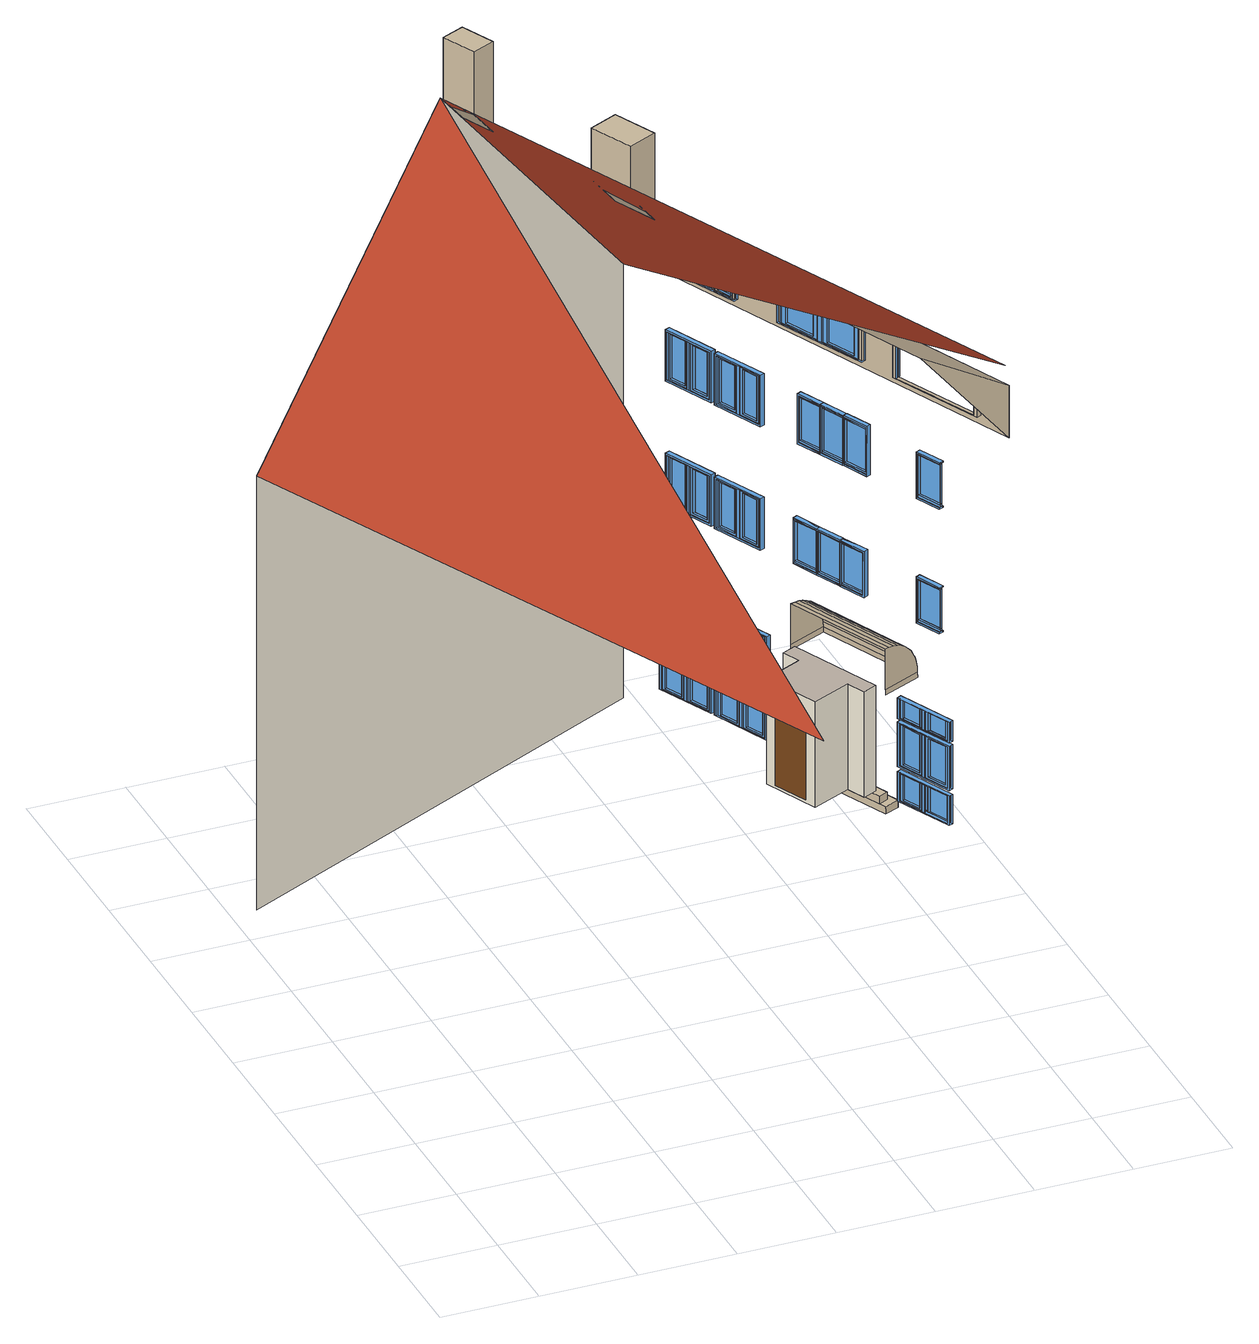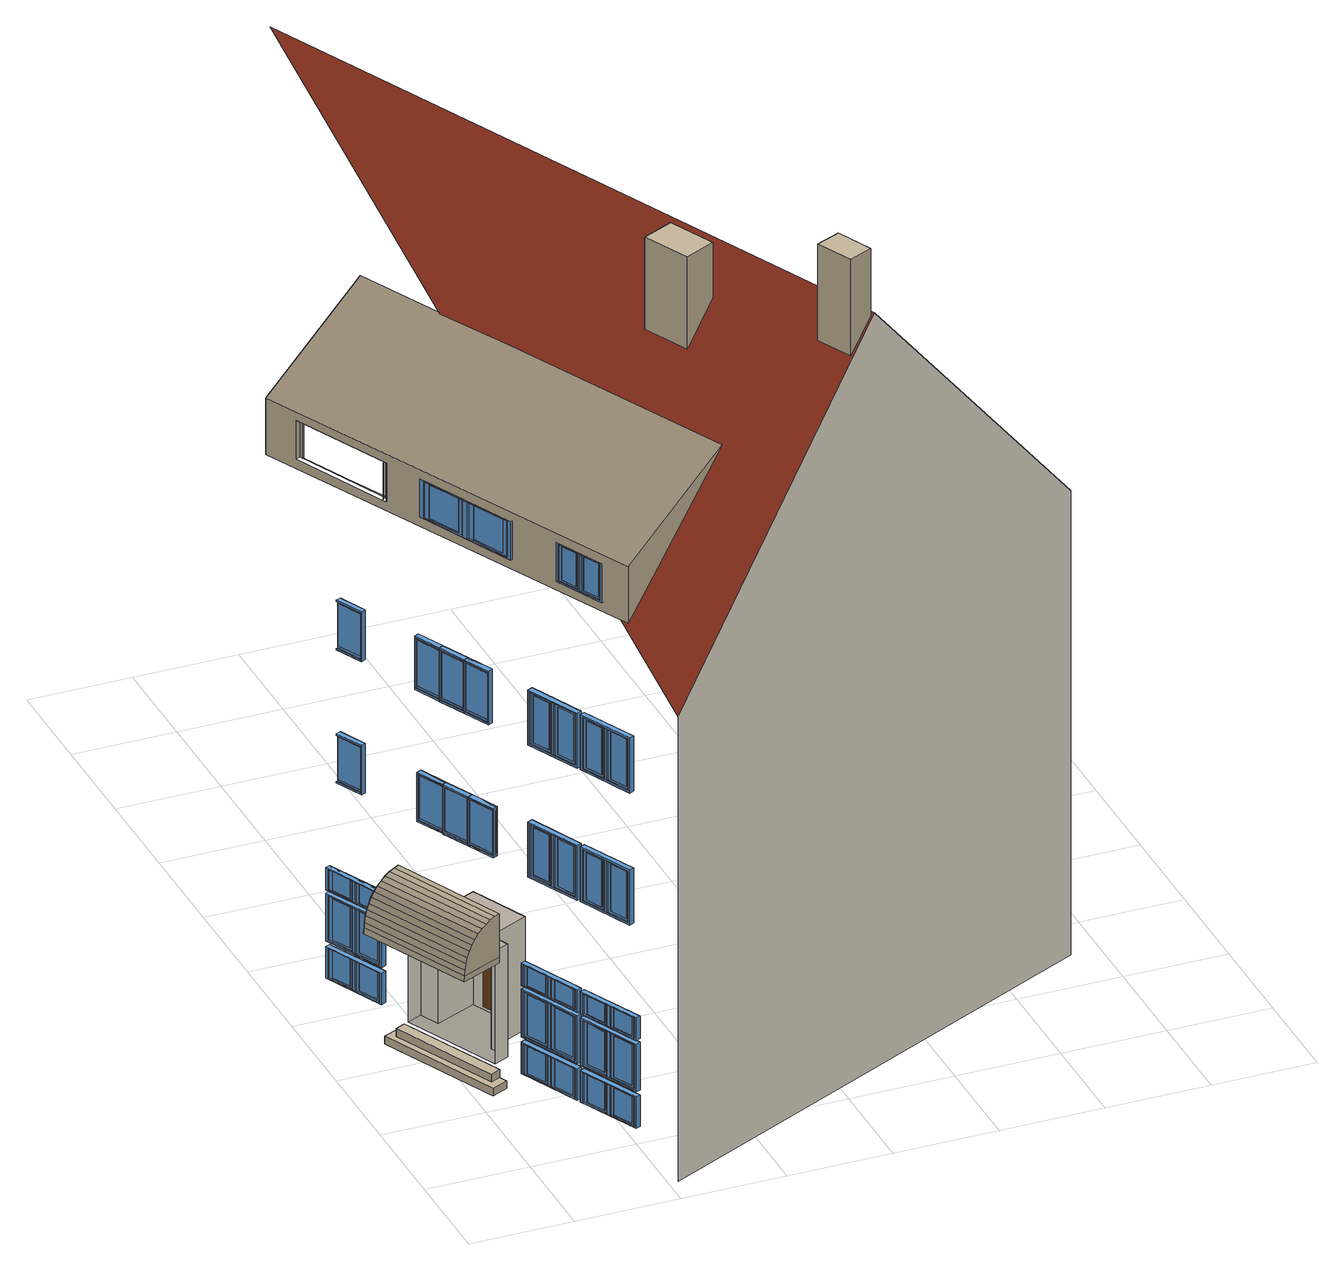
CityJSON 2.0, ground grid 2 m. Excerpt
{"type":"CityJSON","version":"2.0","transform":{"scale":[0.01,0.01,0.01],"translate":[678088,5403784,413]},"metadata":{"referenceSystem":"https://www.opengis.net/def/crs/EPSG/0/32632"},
"CityObjects":{
"building1":{"type":"Building","attributes":{"dataAvailable":"Sufficient","measuredHeight":16.65},"children":["building1-1","building1-2","building1-3","building1-4","building1-5"],"geometry":[{"type":"MultiSurface","lod":"3","boundaries":[[[0,1,2]],[[2,1,3,4,5]],[[6,3,1]],[[7,8,9,10],[11,12,13,14]],[[14,13,12,11],[15,16,17,18]],[[18,17,16,15]],[[19,20,21,22]],[[23,24,25,26]],[[27,28,29,30]],[[31,27,30,32]],[[32,33,29,30]],[[34,35,36,37]],[[38,24,23,39],[32,33,29,30]],[[24,38,40,25]],[[41,42,43,44]],[[39,23,26,45]],[[46,47,48,49]],[[50,36,37,51],[25,40,52,53,54,55,45,26]],[[38,39,45,40]],[[47,56,57,48]],[[58,59,52,55]],[[60,46,49,61]],[[55,52,40,45]],[[62,63,59,58],[57,61,49,48]],[[48,57,61,49]],[[56,60,61,57]],[[59,63,53,52]],[[62,58,55,54]],[[63,62,54,53]],[[64,65,66,67]],[[68,69,70,71]],[[65,72,73,66]],[[66,73,74,67],[75,76,77,78]],[[79,80,81,82]],[[83,64,67,74]],[[84,10,9,85]],[[76,75,86,87]],[[72,88,89,83]],[[83,74,73,72]],[[80,90,91,81]],[[92,93,86,87]],[[90,80,79,94],[92,93,86,87]],[[88,95,96,89]],[[77,76,87,92]],[[71,97,98,68]],[[94,79,82,99]],[[100,98,68,69],[81,91,101,102,103,104,99,82]],[[88,105,106,95]],[[107,108,109,110]],[[111,112,113,114]],[[115,116,117,118]],[[119,120,121,122]],[[90,94,99,91]],[[106,123,96,95],[120,124,125,119]],[[126,127,128,129]],[[130,131,132,133]],[[134,135,136,137]],[[138,139,140,141]],[[142,143,144,145]],[[104,101,91,99]],[[146,147,101,104]],[[148,89,96,123]],[[108,149,150,109]],[[112,151,152,113]],[[116,153,154,117]],[[155,156,157,158]],[[159,160,161,162]],[[109,150,163,110],[164,165,166,167]],[[113,152,168,114],[169,170,171,172]],[[117,154,173,118],[174,175,176,177]],[[120,124,178,121]],[[179,107,110,163]],[[180,111,114,168]],[[181,115,118,173]],[[139,182,183,140]],[[143,184,185,144]],[[186,187,129,128],[188,149,108,107,179,189,190,191]],[[192,193,133,132],[194,151,112,111,180,195,196,197]],[[198,199,137,136],[200,153,116,115,181,201,202,203]],[[140,183,204,141],[205,206,207,208]],[[144,185,209,145],[210,211,212,213]],[[214,215,147,146],[178,216,122,121]],[[217,138,141,204]],[[218,142,145,209]],[[219,220,158,157],[221,182,139,138,217,222,223,224]],[[225,226,162,161],[227,184,143,142,218,228,229,230]],[[125,119,122,216]],[[121,178,216,122]],[[149,188,189,179]],[[151,194,195,180]],[[153,200,201,181]],[[179,163,150,149]],[[180,168,152,151]],[[181,173,154,153]],[[147,215,102,101]],[[231,232,233,234]],[[235,236,237,238]],[[239,240,241,242]],[[182,221,222,217]],[[184,227,228,218]],[[105,148,123,106]],[[243,8,7,244]],[[188,245,246,189]],[[194,247,248,195]],[[200,249,250,201]],[[217,204,183,182]],[[218,209,185,184]],[[165,164,251,252]],[[170,169,253,254]],[[175,174,255,256]],[[221,257,258,222]],[[227,259,260,228]],[[261,262,263,264]],[[265,266,267,268]],[[206,205,269,270]],[[211,210,271,272]],[[124,125,216,178]],[[214,146,104,103]],[[273,274,251,252]],[[275,276,253,254]],[[277,278,255,256]],[[232,279,280,233]],[[236,281,282,237]],[[240,283,284,241]],[[279,232,231,285],[273,274,251,252]],[[281,236,235,286],[275,276,253,254]],[[283,240,239,287],[277,278,255,256]],[[166,165,252,273]],[[171,170,254,275]],[[176,175,256,277]],[[129,187,288,126]],[[133,193,289,130]],[[137,199,290,134]],[[188,191,291,245]],[[194,197,292,247]],[[200,203,293,249]],[[294,295,269,270]],[[296,297,271,272]],[[207,206,270,294]],[[212,211,272,296]],[[298,262,261,299],[294,295,269,270]],[[300,266,265,301],[296,297,271,272]],[[158,220,302,155]],[[162,226,303,159]],[[285,231,234,304]],[[286,235,238,305]],[[287,239,242,306]],[[262,298,307,263]],[[266,300,308,267]],[[221,224,309,257]],[[227,230,310,259]],[[291,311,246,245],[312,313,314,315]],[[292,316,248,247],[317,318,319,320]],[[293,321,250,249],[322,323,324,325]],[[190,189,246,311]],[[196,195,248,316]],[[202,201,250,321]],[[309,326,258,257],[327,328,329,330]],[[310,331,260,259],[332,333,334,335]],[[299,261,264,336]],[[301,265,268,337]],[[315,312,338,339]],[[320,317,340,341]],[[325,322,342,343]],[[223,222,258,326]],[[229,228,260,331]],[[186,128,127,344]],[[192,132,131,345]],[[198,136,135,346]],[[330,327,347,348]],[[335,332,349,350]],[[344,288,126,127],[233,280,351,352,353,354,304,234]],[[345,289,130,131],[237,282,355,356,357,358,305,238]],[[346,290,134,135],[241,284,359,360,361,362,306,242]],[[279,285,304,280]],[[281,286,305,282]],[[283,287,306,284]],[[215,214,103,102]],[[219,157,156,363]],[[225,161,160,364]],[[312,313,365,338]],[[317,318,366,340]],[[322,323,367,342]],[[363,302,155,156],[263,307,368,369,370,371,336,264]],[[364,303,159,160],[267,308,372,373,374,375,337,268]],[[376,377,351,354]],[[378,379,355,358]],[[380,381,359,362]],[[298,299,336,307]],[[300,301,337,308]],[[191,190,311,291]],[[197,196,316,292]],[[203,202,321,293]],[[224,223,326,309]],[[230,229,331,310]],[[327,328,382,347]],[[332,333,383,349]],[[354,351,280,304]],[[358,355,282,305]],[[362,359,284,306]],[[314,315,339,384]],[[319,320,341,385]],[[324,325,343,386]],[[387,388,368,371]],[[389,390,372,375]],[[329,330,348,391]],[[334,335,350,392]],[[371,368,307,336]],[[375,372,308,337]],[[393,394,377,376],[365,384,339,338]],[[395,396,379,378],[366,385,341,340]],[[397,398,381,380],[367,386,343,342]],[[338,365,384,339]],[[340,366,385,341]],[[342,367,386,343]],[[399,400,388,387],[382,391,348,347]],[[401,402,390,389],[383,392,350,349]],[[347,382,391,348]],[[349,383,392,350]],[[403,404,405,406]],[[407,408,409,410]],[[411,412,413,414]],[[415,416,417,418]],[[419,420,421,422]],[[377,394,352,351]],[[379,396,356,355]],[[381,398,360,359]],[[313,314,384,365]],[[318,319,385,366]],[[323,324,386,367]],[[328,329,391,382]],[[333,334,392,383]],[[363,302,220,219]],[[364,303,226,225]],[[344,288,187,186]],[[345,289,193,192]],[[346,290,199,198]],[[388,400,369,368]],[[390,402,373,372]],[[423,424,425,426]],[[427,428,429,430]],[[431,432,433,434]],[[435,436,437,438]],[[439,440,441,442]],[[393,376,354,353]],[[395,378,358,357]],[[397,380,362,361]],[[443,444,445,446]],[[399,387,371,370]],[[401,389,375,374]],[[404,447,448,405]],[[408,449,450,409]],[[412,451,452,413]],[[416,453,454,417]],[[420,455,456,421]],[[405,448,457,406],[458,459,460,461]],[[409,450,462,410],[463,464,465,466]],[[467,403,406,457]],[[468,407,410,462]],[[469,470,426,425],[471,447,404,403,467,472,473,474]],[[475,476,430,429],[477,449,408,407,468,478,479,480]],[[413,452,481,414],[482,483,484,485]],[[417,454,486,418],[487,488,489,490]],[[421,456,491,422],[492,493,494,495]],[[496,497,498,499,85,9,8,243]],[[84,85,499,500]],[[501,411,414,481]],[[502,415,418,486]],[[503,419,422,491]],[[394,393,353,352]],[[396,395,357,356]],[[398,397,361,360]],[[504,505,434,433],[506,451,412,411,501,507,508,509]],[[510,511,438,437],[512,453,416,415,502,513,514,515]],[[516,517,442,441],[518,455,420,419,503,519,520,521]],[[400,399,370,369]],[[402,401,374,373]],[[522,523,244,7,10,84,500,524]],[[447,471,472,467]],[[449,477,478,468]],[[467,457,448,447]],[[468,462,450,449]],[[451,506,507,501]],[[453,512,513,502]],[[455,518,519,503]],[[471,525,526,472]],[[477,527,528,478]],[[501,481,452,451]],[[502,486,454,453]],[[503,491,456,455]],[[529,530,531,532]],[[533,534,535,536]],[[537,538,539,540]],[[541,542,543,544]],[[545,546,547,548]],[[459,458,549,550]],[[464,463,551,552]],[[506,553,554,507]],[[512,555,556,513]],[[518,557,558,519]],[[483,482,559,560]],[[488,487,561,562]],[[493,492,563,564]],[[565,566,567,568]],[[569,570,549,550]],[[571,572,551,552]],[[460,459,550,569]],[[465,464,552,571]],[[573,530,529,574],[569,570,549,550]],[[575,534,533,576],[571,572,551,552]],[[426,470,577,423]],[[430,476,578,427]],[[530,573,579,531]],[[534,575,580,535]],[[471,474,581,525]],[[477,480,582,527]],[[583,584,559,560]],[[585,586,561,562]],[[587,588,563,564]],[[538,589,590,539]],[[542,591,592,543]],[[546,593,594,547]],[[589,538,537,595],[583,584,559,560]],[[591,542,541,596],[585,586,561,562]],[[593,546,545,597],[587,588,563,564]],[[484,483,560,583]],[[489,488,562,585]],[[494,493,564,587]],[[434,505,598,431]],[[438,511,599,435]],[[442,517,600,439]],[[581,601,526,525],[602,603,604,605]],[[582,606,528,527],[607,608,609,610]],[[574,529,532,611]],[[576,533,536,612]],[[473,472,526,601]],[[479,478,528,606]],[[506,509,613,553]],[[512,515,614,555]],[[518,521,615,557]],[[595,537,540,616]],[[596,541,544,617]],[[597,545,548,618]],[[605,602,619,620]],[[610,607,621,622]],[[613,623,554,553],[624,625,626,627]],[[614,628,556,555],[629,630,631,632]],[[615,633,558,557],[634,635,636,637]],[[469,425,424,638]],[[475,429,428,639]],[[508,507,554,623]],[[514,513,556,628]],[[520,519,558,633]],[[627,624,640,641]],[[632,629,642,643]],[[637,634,644,645]],[[638,577,423,424],[531,579,646,647,648,649,611,532]],[[639,578,427,428],[535,580,650,651,652,653,612,536]],[[573,574,611,579]],[[575,576,612,580]],[[474,473,601,581]],[[480,479,606,582]],[[602,603,654,619]],[[607,608,655,621]],[[504,433,432,656]],[[510,437,436,657]],[[516,441,440,658]],[[656,598,431,432],[539,590,659,660,661,662,616,540]],[[657,599,435,436],[543,592,663,664,665,666,617,544]],[[658,600,439,440],[547,594,667,668,669,670,618,548]],[[671,672,646,649]],[[673,674,650,653]],[[589,595,616,590]],[[591,596,617,592]],[[593,597,618,594]],[[604,605,620,675]],[[609,610,622,676]],[[649,646,579,611]],[[653,650,580,612]],[[624,625,677,640]],[[629,630,678,642]],[[634,635,679,644]],[[680,681,659,662]],[[682,683,663,666]],[[684,685,667,670]],[[686,687,672,671],[654,675,620,619]],[[688,689,674,673],[655,676,622,621]],[[509,508,623,613]],[[515,514,628,614]],[[521,520,633,615]],[[619,654,675,620]],[[621,655,676,622]],[[662,659,590,616]],[[666,663,592,617]],[[670,667,594,618]],[[626,627,641,690]],[[631,632,643,691]],[[636,637,645,692]],[[603,604,675,654]],[[608,609,676,655]],[[638,577,470,469]],[[639,578,476,475]],[[693,694,681,680],[677,690,641,640]],[[695,696,683,682],[678,691,643,642]],[[697,698,685,684],[679,692,645,644]],[[672,687,647,646]],[[674,689,651,650]],[[640,677,690,641]],[[642,678,691,643]],[[644,679,692,645]],[[686,671,649,648]],[[688,673,653,652]],[[681,694,660,659]],[[683,696,664,663]],[[685,698,668,667]],[[625,626,690,677]],[[630,631,691,678]],[[635,636,692,679]],[[656,598,505,504]],[[657,599,511,510]],[[658,600,517,516]],[[693,680,662,661]],[[695,682,666,665]],[[697,684,670,669]],[[524,500,499,498]],[[687,686,648,647]],[[689,688,652,651]],[[694,693,661,660]],[[696,695,665,664]],[[698,697,669,668]],[[699,700,701,702]],[[703,704,705,706]],[[243,244,523,496]],[[707,708,709,710]],[[700,711,712,701]],[[713,714,715,716]],[[717,710,709,718,711,700,699,719]],[[701,712,720,702],[721,722,723,724]],[[721,724,725,726]],[[719,699,702,720]],[[704,727,728,705]],[[729,716,715,730,727,704,703,731]],[[717,732,707,710]],[[705,728,733,706],[734,735,736,737]],[[734,737,738,739]],[[726,740,722,721]],[[731,703,706,733]],[[729,741,713,716]],[[724,723,742,725]],[[743,718,709,708]],[[744,745,746,747]],[[739,748,735,734]],[[749,750,751,752]],[[737,736,753,738]],[[754,755,717,719,711,718,756,757,750,749]],[[758,730,715,714]],[[759,760,761,762]],[[763,764,765,766]],[[767,768,729,731,727,730,769,770,764,763]],[[742,725,726,740]],[[745,771,772,746]],[[745,744,773,771],[740,742,725,726]],[[732,772,774,743,718,711,719,717]],[[750,757,775,751]],[[772,732,707,708,743,774,747,746]],[[753,738,739,748]],[[741,776,777,758,730,727,731,729]],[[760,759,778,779],[748,753,738,739]],[[760,779,776,761]],[[751,775,780,752],[781,782,783,784]],[[773,744,747,774]],[[781,784,785,786]],[[743,787,756,718]],[[764,770,788,765]],[[754,749,752,780]],[[765,788,789,766],[790,791,792,793]],[[776,741,713,714,758,777,762,761]],[[758,794,769,730]],[[790,793,795,796]],[[778,759,762,777]],[[767,763,766,789]],[[786,797,782,781]],[[757,798,799,754]],[[799,800,755,754]],[[801,798,757,756]],[[784,783,802,785]],[[754,780,775,757]],[[796,803,791,790]],[[804,805,768,767]],[[806,807,770,769]],[[770,807,804,767]],[[808,809,810,811]],[[798,812,813,799]],[[793,792,814,795]],[[767,789,788,770]],[[807,815,816,804]],[[817,818,819,820]],[[732,717,755,821]],[[799,822,823,798,801,824,825,800]],[[741,729,768,826]],[[800,827,821,755]],[[797,802,783,782]],[[802,785,786,797]],[[809,828,829,810]],[[809,808,830,828],[797,802,785,786]],[[804,831,832,807,806,833,834,805]],[[798,823,835,812]],[[836,837,838,839]],[[805,840,826,768]],[[803,814,792,791]],[[814,795,796,803]],[[818,817,841,842],[803,814,795,796]],[[818,842,843,819]],[[821,732,772,774,743,787,844,811,810,829]],[[807,832,845,815]],[[830,808,811,844]],[[846,847,848,849]],[[850,801,756,787]],[[822,799,813,851]],[[826,741,776,777,758,794,852,820,819,843]],[[841,817,820,852]],[[853,838,839,854,851,813,812,835]],[[855,806,769,794]],[[831,804,816,856]],[[854,857,836,839]],[[837,858,853,838]],[[859,848,849,860,856,816,815,845]],[[497,496,523,522]],[[860,861,846,849]],[[847,862,859,848]],[[828,830,844,829]],[[801,850,863,824]],[[864,865,866,867]],[[800,825,868,827]],[[823,822,851,854,853,835]],[[806,855,869,833]],[[842,841,852,843]],[[867,866,829,844]],[[850,867,844,787]],[[829,866,827,821]],[[870,871,872,873]],[[805,834,874,840]],[[832,831,856,860,859,845]],[[836,857,858,837]],[[873,872,843,852]],[[855,873,852,794]],[[843,872,840,826]],[[846,861,862,847]],[[863,868,825,824]],[[865,875,876,866]],[[853,858,857,854]],[[875,865,864,877],[857,858,837,836]],[[869,874,834,833]],[[859,862,861,860]],[[871,878,879,872]],[[878,871,870,880],[861,862,847,846]],[[877,864,867,881]],[[827,866,876,881,867,850,863,868]],[[880,870,873,882]],[[840,872,879,882,873,855,869,874]],[[875,877,881,876]],[[878,880,882,879]],[[883,884,885,886]],[[887,888,889,890]],[[891,892,893,894]],[[895,896,897,898]],[[899,900,901,902]],[[903,904,905,906]],[[884,907,908,885]],[[888,909,910,889]],[[892,911,912,893]],[[885,908,913,886],[914,915,916,917]],[[889,910,918,890],[919,920,921,922]],[[893,912,923,894],[924,925,926,927]],[[928,883,886,913]],[[929,887,890,918]],[[930,891,894,923]],[[931,932,898,897],[933,907,884,883,928,934,935,936]],[[937,938,902,901],[939,909,888,887,929,940,941,942]],[[943,944,906,905],[945,911,892,891,930,946,947,948]],[[949,950,951,952]],[[953,954,955,956]],[[907,933,934,928]],[[909,939,940,929]],[[911,945,946,930]],[[928,913,908,907]],[[929,918,910,909]],[[930,923,912,911]],[[957,958,959,960]],[[961,962,963,964]],[[965,966,967,968]],[[969,970,971,972]],[[973,974,975,976]],[[933,977,978,934]],[[939,979,980,940]],[[945,981,982,946]],[[915,914,983,984]],[[920,919,985,986]],[[925,924,987,988]],[[950,989,990,951]],[[954,991,992,955]],[[993,972,971,994,989,950,949,995]],[[996,976,975,997,991,954,953,998]],[[951,990,999,952],[1000,1001,1002,1003]],[[955,992,1004,956],[1005,1006,1007,1008]],[[1000,1003,1009,1010]],[[1005,1008,1011,1012]],[[1013,1014,983,984]],[[1015,1016,985,986]],[[1017,1018,987,988]],[[958,1019,1020,959]],[[962,1021,1022,963]],[[966,1023,1024,967]],[[1019,958,957,1025],[1013,1014,983,984]],[[1021,962,961,1026],[1015,1016,985,986]],[[1023,966,965,1027],[1017,1018,987,988]],[[916,915,984,1013]],[[921,920,986,1015]],[[926,925,988,1017]],[[995,949,952,999]],[[998,953,956,1004]],[[898,932,1028,895]],[[902,938,1029,899]],[[906,944,1030,903]],[[993,1031,969,972]],[[996,1032,973,976]],[[1010,1033,1001,1000]],[[1012,1034,1006,1005]],[[1025,957,960,1035]],[[1026,961,964,1036]],[[1027,965,968,1037]],[[1038,1039,980,979],[1040,1041,1042,1043]],[[1044,1045,982,981],[1046,1047,1048,1049]],[[1003,1002,1050,1009]],[[1008,1007,1051,1011]],[[1052,994,971,970]],[[1053,997,975,974]],[[1054,1055,1056,1057]],[[1058,1059,1060,1061]],[[1062,1063,1064,1065]],[[1043,1040,1066,1067]],[[1049,1046,1068,1069]],[[931,897,896,1070]],[[937,901,900,1071]],[[943,905,904,1072]],[[1070,1028,895,896],[959,1020,1073,1074,1075,1076,1035,960]],[[1071,1029,899,900],[963,1022,1077,1078,1079,1080,1036,964]],[[1072,1030,903,904],[967,1024,1081,1082,1083,1084,1037,968]],[[1019,1025,1035,1020]],[[1021,1026,1036,1022]],[[1023,1027,1037,1024]],[[1085,1086,1073,1076]],[[1087,1088,1077,1080]],[[1089,1090,1081,1084]],[[1050,1009,1010,1033]],[[1051,1011,1012,1034]],[[1055,1091,1092,1056]],[[1059,1093,1094,1060]],[[1076,1073,1020,1035]],[[1080,1077,1022,1036]],[[1084,1081,1024,1037]],[[1055,1054,1095,1091],[1033,1050,1009,1010]],[[1059,1058,1096,1093],[1034,1051,1011,1012]],[[1097,1098,1086,1085],[1099,1100,1065,1064]],[[1101,1102,1088,1087],[1103,1104,1067,1066]],[[1105,1106,1090,1089],[1107,1108,1069,1068]],[[1092,1031,969,970,1052,1109,1057,1056]],[[1094,1032,973,974,1053,1110,1061,1060]],[[1064,1099,1100,1065]],[[1066,1103,1104,1067]],[[1068,1107,1108,1069]],[[1095,1054,1057,1109]],[[1096,1058,1061,1110]],[[1086,1098,1074,1073]],[[1088,1102,1078,1077]],[[1090,1106,1082,1081]]],"semantics":{"surfaces":[{"type":"RoofSurface","klumMaterialClass":"Ceramic","klumMaterialIndex":"D201","materialUncertainty":0.3},{"type":"WallSurface"},{"type":"Door"},{"type":"Window"},{"type":"OuterFloorSurface"},{"type":"OuterCeilingSurface"}],"values":[0,1,0,1,2,2,3,3,3,3,3,3,3,3,3,3,3,3,3,3,3,3,3,3,3,3,3,3,3,3,3,3,3,3,3,1,3,3,3,3,3,3,3,3,3,3,3,3,3,3,3,3,3,3,3,3,3,3,3,3,3,3,3,3,3,3,3,3,3,3,3,3,3,3,3,3,3,3,3,3,3,3,3,3,3,3,3,3,3,3,3,3,3,3,3,3,3,3,3,3,3,1,3,3,3,3,3,3,3,3,3,3,3,3,3,3,3,3,3,3,3,3,3,3,3,3,3,3,3,3,3,3,3,3,3,3,3,3,3,3,3,3,3,3,3,3,3,3,3,3,3,3,3,3,3,3,3,3,3,3,3,3,3,3,3,3,3,3,3,3,3,3,3,3,3,3,3,3,3,3,3,3,3,3,3,3,3,3,3,3,3,3,3,3,3,3,3,3,3,3,3,3,3,3,3,3,3,3,3,3,3,3,3,3,3,3,3,3,3,3,3,3,3,3,3,3,3,3,3,3,3,3,3,3,3,3,3,3,3,3,3,3,3,3,3,3,3,3,3,3,3,3,3,3,3,3,3,3,3,3,3,3,3,3,4,1,3,3,3,3,3,3,3,3,3,3,3,5,3,3,3,3,3,3,3,3,3,3,3,3,3,3,3,3,3,3,3,3,3,3,3,3,3,3,3,3,3,3,3,3,3,3,3,3,3,3,3,3,3,3,3,3,3,3,3,3,3,3,3,3,3,3,3,3,3,3,3,3,3,3,3,3,3,3,3,3,3,3,3,3,3,3,3,3,3,3,3,3,3,3,3,3,3,3,3,3,3,3,3,3,3,3,3,3,3,3,3,3,3,3,3,3,3,3,3,3,3,3,3,3,3,3,3,3,3,3,3,3,3,3,3,3,3,3,3,3,3,3,3,3,3,3,3,3,3,3,3,3,3,3,3,3,3,3,1,3,3,3,3,3,3,3,1,3,3,3,3,3,3,3,3,3,3,3,3,3,3,3,3,3,3,3,3,3,3,3,3,3,3,3,3,3,3,3,3,3,3,3,3,3,3,3,3,3,3,3,3,3,3,3,3,3,3,3,3,3,3,3,3,3,3,3,3,3,3,3,3,3,3,3,3,3,3,3,3,3,3,3,3,3,3,3,3,3,3,3,3,3,3,3,3,3,3,3,3,3,3,1,3,3,3,3,3,3,3,3,3,3,3,3,3,3,3,3,3,3,3,3,3,3,3,3,3,3,3,3,3,3,3,3,3,3,3,3,3,3,3,3,3,3,3,3,3,3,3,3,3,3,3,3,3,3,3,3,3,3,3,3,3,3,3,3,3,3,3,3,3,3,3,3,3,3,3,3,3,3,3,3,3,3,3,3,3,3,3,3,3,3,3,3,3,3,3,3,3,3,3,3,3,3,3,3,3,3,3,3,3,3,3,3,3,3,3,3,3,3,3,3,3,3,3,3,3,3,3,3,3,3,3,3,3,3,3,3,3,3,3,3,3,3,3,3,3,3,3,3]}}]},
"building1-1":{"type":"BuildingInstallation","attributes":{"@cityeditor:layer":"Unclassified.LoD3","materialUncertainty":1},"parents":["building1"],"geometry":[{"type":"MultiSurface","lod":"3","boundaries":[[[1111,1112,1113,1114]],[[1115,1112,1111,1116]],[[1114,1117,1116,1111]],[[1118,1115,1116,1117]],[[1118,1113,1112,1115]],[[1113,1118,1117,1114]]]}]},
"building1-2":{"type":"BuildingInstallation","attributes":{"@cityeditor:layer":"Unclassified.LoD3","materialUncertainty":1},"parents":["building1"],"geometry":[{"type":"MultiSurface","lod":"3","boundaries":[[[1119,1120,1121,1122]],[[1123,1120,1119,1124]],[[1121,1125,1126,1122]],[[1122,1126,1124,1119]],[[1125,1123,1124,1126]],[[1125,1121,1120,1123]]]}]},
"building1-3":{"type":"BuildingInstallation","parents":["building1"],"geometry":[{"type":"MultiSurface","lod":"3","boundaries":[[[1127,97,71,70],[88,72,65,64,83,89,148,105]],[[1128,1129,1130,1131]],[[1132,1133,1134,1135]],[[1136,35,34,1137],[1138,1139,1140,20,19,42,41,1141]],[[37,51,1137,34]],[[1138,1141,1142,1143]],[[50,36,35,1136]],[[1138,1143,43,42]],[[1127,70,69,100]],[[19,22,1144,1139]],[[100,98,97,1127]],[[1145,1134,1133,1146]],[[1147,1148,1149,1150]],[[1148,1151,1152,1149]],[[1145,1153,1135,1134],[1147,1154,444,443,1155,1156,1151,1148]],[[1146,1157,1153,1145]],[[1158,1144,22,21],[28,27,31,1159]],[[1136,1137,51,50]],[[1141,41,44,1142]],[[1142,44,43,1143],[47,56,60,46]],[[20,1140,1158,21]],[[1139,1138,42,19]],[[1140,1139,1144,1158]],[[1129,1160,1161,1130],[1132,1157,1146,1133],[69,68,98,100],[36,50,51,37]],[[1131,1130,1161]],[[1160,1129,1128]]]}]},
"building1-4":{"type":"BuildingInstallation","attributes":{"@cityeditor:layer":"Unclassified.LoD3","klumMaterialClass":"Granite","klumMaterialIndex":"F103","materialUncertainty":0.3},"parents":["building1"],"geometry":[{"type":"MultiSurface","lod":"3","boundaries":[[[1162,1163,1164,1165]],[[1165,1166,1167,1162]],[[1162,1167,1168,1163]],[[1163,1168,1169,1164]],[[1164,1169,1166,1165]],[[1167,1170,1171,1172,1173,1168]],[[1171,1174,1175,1172]],[[1167,1168,1169,1166]],[[1176,1175,1174,1177]],[[1177,1174,1171,1170]],[[1166,1169,1168,1173,1176,1177,1170,1167]],[[1173,1172,1175,1176]]]}]},
"building1-5":{"type":"BuildingInstallation","attributes":{"@cityeditor:layer":"Unclassified.LoD3","materialClass":"Plastic","materialUncertainty":0.5},"parents":["building1"],"geometry":[{"type":"MultiSurface","lod":"3","boundaries":[[[1178,1179,1180,1181,1182,1183,1184,1185,1186,1187,1188,1189,1190,1191,1192]],[[1193,1194,1195,1196,1197,1198,1199,1200,1201,1202,1203,1204,1205,1206]],[[1192,1193,1206,1178]],[[1178,1206,1205,1179]],[[1179,1205,1204,1180]],[[1180,1204,1203,1181]],[[1181,1203,1202,1182]],[[1182,1202,1201,1183]],[[1183,1201,1200,1184]],[[1184,1200,1199,1185]],[[1185,1199,1198,1186]],[[1186,1198,1197,1187]],[[1187,1197,1196,1188]],[[1188,1196,1195,1189]],[[1207,1208,1193,1192]],[[1209,1207,1192,1191]],[[1194,1193,1208,1210]]]}]}
},
"vertices":[
[659,1,1001],[518,1520,1591],[55,1296,1001],[981,1743,1001],[981,1743,59],[55,1296,59],[1116,219,1591],[1119,1145,349],[1119,1145,120],[1068,1259,120],[1068,1259,349],[1109,1167,320],[1077,1238,320],[1077,1238,126],[1109,1167,126],[1107,1172,313],[1081,1229,313],[1081,1229,279],[1107,1172,279],[1031,1437,1103],[1012,1479,1103],[1014,1480,1103],[1034,1438,1103],[1019,1482,1177],[1019,1482,1103],[1021,1483,1103],[1021,1483,1177],[1031,1443,1106],[1017,1474,1106],[1021,1476,1106],[1036,1445,1106],[1031,1443,1174],[1036,1445,1174],[1021,1476,1174],[1010,1483,1100],[1055,1385,1100],[1064,1389,1100],[1019,1487,1100],[1038,1440,1103],[1038,1440,1177],[1041,1441,1103],[1053,1389,1103],[1034,1431,1103],[1036,1432,1103],[1055,1390,1103],[1041,1441,1177],[1039,1427,1174],[1039,1427,1106],[1043,1429,1106],[1043,1429,1174],[1064,1389,1179],[1019,1487,1179],[1043,1435,1103],[1062,1393,1103],[1062,1393,1177],[1043,1435,1177],[1053,1396,1106],[1057,1398,1106],[1041,1434,1177],[1041,1434,1103],[1053,1396,1174],[1057,1398,1174],[1060,1392,1177],[1060,1392,1103],[1104,1278,1101],[1104,1278,1175],[1106,1279,1175],[1106,1279,1101],[1109,1291,1099],[1109,1291,1177],[1100,1286,1177],[1100,1286,1099],[1143,1194,1175],[1145,1195,1175],[1145,1195,1101],[1111,1269,1104],[1140,1206,1104],[1140,1206,1172],[1111,1269,1172],[1111,1282,1175],[1111,1282,1101],[1113,1283,1101],[1113,1283,1175],[1143,1194,1101],[1148,1296,349],[1148,1296,120],[1116,1271,1104],[1144,1208,1104],[1148,1183,1175],[1148,1183,1101],[1149,1197,1101],[1152,1198,1101],[1144,1208,1172],[1116,1271,1172],[1149,1197,1175],[1150,1184,1175],[1150,1184,1101],[1190,1091,1099],[1199,1095,1099],[1152,1198,1175],[1199,1095,1177],[1157,1188,1101],[1195,1103,1101],[1195,1103,1175],[1157,1188,1175],[1186,1099,1175],[1188,1100,1175],[1016,1642,126],[1016,1642,187],[1018,1643,187],[1018,1643,126],[1016,1642,202],[1016,1642,293],[1018,1643,293],[1018,1643,202],[1016,1642,305],[1016,1642,347],[1018,1643,347],[1018,1643,305],[1155,1174,1172],[1155,1174,1104],[1159,1176,1104],[1159,1176,1172],[1188,1100,1101],[1183,1111,1104],[1183,1111,1172],[1022,1651,125],[1022,1651,189],[1013,1647,189],[1013,1647,125],[1022,1651,199],[1022,1651,296],[1013,1647,296],[1013,1647,199],[1022,1651,303],[1022,1651,349],[1013,1647,349],[1013,1647,303],[1021,1629,535],[1021,1629,639],[1024,1630,639],[1024,1630,535],[1021,1629,803],[1021,1629,907],[1024,1630,907],[1024,1630,803],[1154,1187,1175],[1154,1187,1101],[1186,1099,1101],[1039,1590,187],[1041,1591,187],[1039,1590,293],[1041,1591,293],[1039,1590,347],[1041,1591,347],[1029,1637,531],[1029,1637,643],[1019,1633,643],[1019,1633,531],[1029,1637,799],[1029,1637,911],[1019,1633,911],[1019,1633,799],[1041,1591,126],[1021,1636,129],[1038,1598,129],[1038,1598,184],[1021,1636,184],[1041,1591,202],[1021,1636,206],[1038,1598,206],[1038,1598,289],[1021,1636,289],[1041,1591,305],[1021,1636,307],[1038,1598,307],[1038,1598,345],[1021,1636,345],[1188,1113,1104],[1039,1590,126],[1039,1590,202],[1039,1590,305],[1042,1583,639],[1044,1584,639],[1042,1583,907],[1044,1584,907],[1068,1526,189],[1068,1526,125],[1042,1583,187],[1042,1583,126],[1066,1531,126],[1066,1531,187],[1068,1526,296],[1068,1526,199],[1042,1583,293],[1042,1583,202],[1066,1531,202],[1066,1531,293],[1068,1526,349],[1068,1526,303],[1042,1583,347],[1042,1583,305],[1066,1531,305],[1066,1531,347],[1044,1584,535],[1026,1624,539],[1042,1590,539],[1042,1590,635],[1026,1624,635],[1044,1584,803],[1026,1624,807],[1042,1590,807],[1042,1590,903],[1026,1624,903],[1193,1102,1175],[1193,1102,1101],[1188,1113,1172],[1042,1583,535],[1042,1583,803],[1068,1526,643],[1068,1526,531],[1045,1577,639],[1045,1577,535],[1066,1531,535],[1066,1531,639],[1068,1526,911],[1068,1526,799],[1045,1577,907],[1045,1577,803],[1066,1531,803],[1066,1531,907],[1022,1645,187],[1022,1645,126],[1025,1646,126],[1025,1646,187],[1022,1645,293],[1022,1645,202],[1025,1646,202],[1025,1646,293],[1022,1645,347],[1022,1645,305],[1025,1646,305],[1025,1646,347],[1200,1182,120],[1200,1182,349],[1044,1584,187],[1044,1584,126],[1044,1584,293],[1044,1584,202],[1044,1584,347],[1044,1584,305],[1025,1638,129],[1043,1600,129],[1025,1638,206],[1043,1600,206],[1025,1638,307],[1043,1600,307],[1047,1578,639],[1047,1578,535],[1047,1578,907],[1047,1578,803],[1028,1632,639],[1028,1632,535],[1031,1633,535],[1031,1633,639],[1028,1632,907],[1028,1632,803],[1031,1633,803],[1031,1633,907],[1031,1626,539],[1046,1592,539],[1031,1626,807],[1046,1592,807],[1043,1600,184],[1025,1638,184],[1043,1600,289],[1025,1638,289],[1043,1600,345],[1025,1638,345],[1046,1593,126],[1048,1594,126],[1046,1593,202],[1048,1594,202],[1046,1593,305],[1048,1594,305],[1046,1593,187],[1046,1593,293],[1046,1593,347],[1077,1530,125],[1077,1530,199],[1077,1530,303],[1068,1532,187],[1068,1532,293],[1068,1532,347],[1046,1592,635],[1031,1626,635],[1046,1592,903],[1031,1626,903],[1049,1586,535],[1049,1586,639],[1049,1586,803],[1049,1586,907],[1077,1530,531],[1077,1530,799],[1048,1594,187],[1048,1594,293],[1048,1594,347],[1051,1587,535],[1051,1587,803],[1068,1532,639],[1068,1532,907],[1068,1532,126],[1047,1578,129],[1065,1539,129],[1065,1539,184],[1047,1578,184],[1068,1532,202],[1047,1578,206],[1065,1539,206],[1065,1539,289],[1047,1578,289],[1068,1532,305],[1047,1578,307],[1065,1539,307],[1065,1539,345],[1047,1578,345],[1068,1532,535],[1050,1572,539],[1065,1538,539],[1065,1538,635],[1050,1572,635],[1068,1532,803],[1050,1572,807],[1065,1538,807],[1065,1538,903],[1050,1572,903],[1051,1587,639],[1051,1587,907],[1052,1580,129],[1052,1580,184],[1052,1580,206],[1052,1580,289],[1052,1580,307],[1052,1580,345],[1077,1530,189],[1077,1530,296],[1077,1530,349],[1055,1574,539],[1055,1574,635],[1055,1574,807],[1055,1574,903],[1051,1587,126],[1075,1536,126],[1075,1536,187],[1051,1587,187],[1051,1587,202],[1075,1536,202],[1075,1536,293],[1051,1587,293],[1051,1587,305],[1075,1536,305],[1075,1536,347],[1051,1587,347],[1077,1530,643],[1077,1530,911],[1069,1541,129],[1069,1541,206],[1069,1541,307],[1054,1581,535],[1075,1535,535],[1075,1535,639],[1054,1581,639],[1054,1581,803],[1075,1535,803],[1075,1535,907],[1054,1581,907],[1049,1586,187],[1049,1586,126],[1049,1586,293],[1049,1586,202],[1049,1586,347],[1049,1586,305],[1070,1540,539],[1070,1540,807],[1069,1541,184],[1069,1541,289],[1069,1541,345],[1052,1580,639],[1052,1580,535],[1052,1580,907],[1052,1580,803],[1070,1540,635],[1070,1540,903],[1072,1534,187],[1072,1534,126],[1072,1534,293],[1072,1534,202],[1072,1534,347],[1072,1534,305],[1073,1534,639],[1073,1534,535],[1073,1534,907],[1073,1534,803],[1073,1514,802],[1073,1514,907],[1076,1515,907],[1076,1515,802],[1073,1514,534],[1073,1514,639],[1076,1515,639],[1076,1515,534],[1073,1514,202],[1073,1514,293],[1076,1515,293],[1076,1515,202],[1073,1514,305],[1073,1514,347],[1076,1515,347],[1076,1515,305],[1073,1514,126],[1073,1514,187],[1076,1515,187],[1076,1515,126],[1080,1523,798],[1080,1523,910],[1071,1519,910],[1071,1519,798],[1080,1523,530],[1080,1523,642],[1071,1519,642],[1071,1519,530],[1080,1523,199],[1080,1523,296],[1071,1519,296],[1071,1519,199],[1080,1523,303],[1080,1523,349],[1071,1519,349],[1071,1519,303],[1080,1523,125],[1080,1523,189],[1071,1519,189],[1071,1519,125],[1226,1012,1100],[1226,1012,1174],[1229,1013,1174],[1229,1013,1100],[1094,1468,907],[1096,1469,907],[1094,1468,639],[1096,1469,639],[1097,1461,293],[1099,1462,293],[1097,1461,347],[1099,1462,347],[1097,1461,187],[1099,1462,187],[1096,1469,802],[1078,1509,806],[1094,1475,806],[1094,1475,902],[1078,1509,902],[1096,1469,534],[1078,1509,538],[1094,1475,538],[1094,1475,634],[1078,1509,634],[1094,1468,802],[1094,1468,534],[1119,1412,910],[1119,1412,798],[1097,1462,907],[1097,1462,802],[1118,1416,802],[1118,1416,907],[1119,1412,642],[1119,1412,530],[1097,1462,639],[1097,1462,534],[1118,1416,534],[1118,1416,639],[1099,1462,202],[1079,1508,206],[1096,1469,206],[1096,1469,289],[1079,1508,289],[1099,1462,305],[1079,1508,307],[1096,1469,307],[1096,1469,345],[1079,1508,345],[1099,1462,126],[1079,1508,129],[1096,1469,129],[1096,1469,184],[1079,1508,184],[1217,1144,120],[1246,1157,120],[1161,1346,120],[1132,1333,120],[1132,1333,349],[1097,1461,202],[1097,1461,305],[1097,1461,126],[1126,1397,296],[1126,1397,199],[1100,1454,293],[1100,1454,202],[1124,1402,202],[1124,1402,293],[1126,1397,349],[1126,1397,303],[1100,1454,347],[1100,1454,305],[1124,1402,305],[1124,1402,347],[1126,1397,189],[1126,1397,125],[1100,1454,187],[1100,1454,126],[1124,1402,126],[1124,1402,187],[1246,1157,349],[1217,1144,349],[1161,1346,349],[1099,1463,907],[1099,1463,802],[1099,1463,639],[1099,1463,534],[1080,1517,907],[1080,1517,802],[1082,1518,802],[1082,1518,907],[1080,1517,639],[1080,1517,534],[1082,1518,534],[1082,1518,639],[1080,1517,293],[1080,1517,202],[1083,1518,202],[1083,1518,293],[1080,1517,347],[1080,1517,305],[1083,1518,305],[1083,1518,347],[1080,1517,187],[1080,1517,126],[1083,1518,126],[1083,1518,187],[1083,1511,806],[1098,1477,806],[1083,1511,538],[1098,1477,538],[1103,1455,293],[1103,1455,202],[1103,1455,347],[1103,1455,305],[1103,1455,187],[1103,1455,126],[1083,1510,206],[1101,1471,206],[1083,1510,307],[1101,1471,307],[1083,1510,129],[1101,1471,129],[1233,1015,1174],[1233,1015,1100],[1235,1016,1100],[1235,1016,1174],[1098,1477,902],[1083,1511,902],[1098,1477,634],[1083,1511,634],[1101,1471,802],[1101,1471,907],[1101,1471,534],[1101,1471,639],[1129,1416,798],[1129,1416,530],[1103,1472,802],[1103,1472,534],[1120,1417,907],[1120,1417,639],[1101,1471,289],[1083,1510,289],[1101,1471,345],[1083,1510,345],[1101,1471,184],[1083,1510,184],[1104,1464,202],[1106,1465,202],[1104,1464,305],[1106,1465,305],[1104,1464,126],[1106,1465,126],[1104,1464,293],[1104,1464,347],[1104,1464,187],[1135,1401,199],[1135,1401,303],[1135,1401,125],[1120,1417,802],[1102,1457,806],[1117,1423,806],[1117,1423,902],[1102,1457,902],[1120,1417,534],[1102,1457,538],[1117,1423,538],[1117,1423,634],[1102,1457,634],[1103,1472,907],[1103,1472,639],[1126,1403,293],[1126,1403,347],[1126,1403,187],[1106,1465,293],[1106,1465,347],[1106,1465,187],[1106,1459,806],[1106,1459,902],[1106,1459,538],[1106,1459,634],[1126,1403,202],[1106,1449,206],[1123,1410,206],[1123,1410,289],[1106,1449,289],[1126,1403,305],[1106,1449,307],[1123,1410,307],[1123,1410,345],[1106,1449,345],[1126,1403,126],[1106,1449,129],[1123,1410,129],[1123,1410,184],[1106,1449,184],[1129,1416,910],[1129,1416,642],[1110,1451,206],[1110,1451,289],[1110,1451,307],[1110,1451,345],[1110,1451,129],[1110,1451,184],[1106,1466,802],[1127,1421,802],[1127,1421,907],[1106,1466,907],[1106,1466,534],[1127,1421,534],[1127,1421,639],[1106,1466,639],[1122,1425,806],[1122,1425,538],[1135,1401,296],[1135,1401,349],[1135,1401,189],[1109,1458,202],[1133,1406,202],[1133,1406,293],[1109,1458,293],[1109,1458,305],[1133,1406,305],[1133,1406,347],[1109,1458,347],[1109,1458,126],[1133,1406,126],[1133,1406,187],[1109,1458,187],[1104,1465,907],[1104,1465,802],[1104,1465,639],[1104,1465,534],[1122,1425,902],[1122,1425,634],[1128,1412,206],[1128,1412,307],[1128,1412,129],[1107,1458,293],[1107,1458,202],[1107,1458,347],[1107,1458,305],[1107,1458,187],[1107,1458,126],[1124,1419,907],[1124,1419,802],[1124,1419,639],[1124,1419,534],[1128,1412,289],[1128,1412,345],[1128,1412,184],[1131,1405,293],[1131,1405,202],[1131,1405,347],[1131,1405,305],[1131,1405,187],[1131,1405,126],[1154,1335,538],[1154,1335,632],[1156,1337,632],[1156,1337,538],[1159,1325,804],[1159,1325,906],[1161,1326,906],[1161,1326,804],[1163,1341,535],[1163,1341,635],[1154,1337,635],[1154,1337,535],[1178,1283,632],[1180,1284,632],[1167,1331,800],[1167,1331,909],[1158,1326,909],[1158,1326,800],[1178,1283,535],[1178,1283,635],[1178,1283,538],[1180,1284,538],[1157,1335,542],[1180,1286,542],[1180,1286,628],[1157,1335,628],[1162,1337,628],[1162,1337,542],[1182,1274,906],[1184,1275,906],[1182,1274,800],[1182,1274,909],[1182,1274,804],[1187,1287,535],[1184,1275,804],[1162,1325,808],[1183,1277,808],[1183,1277,901],[1162,1325,901],[1166,1326,901],[1166,1326,808],[1184,1288,542],[1191,1278,800],[1184,1288,628],[1187,1287,635],[1161,1338,632],[1161,1338,538],[1163,1339,538],[1163,1339,632],[1188,1279,808],[1179,1281,538],[1179,1281,632],[1181,1282,632],[1181,1282,538],[1188,1279,901],[1203,1228,538],[1203,1228,535],[1203,1228,635],[1203,1228,632],[1191,1278,909],[1166,1328,906],[1166,1328,804],[1168,1329,804],[1168,1329,906],[1183,1272,804],[1183,1272,906],[1185,1273,906],[1185,1273,804],[1206,1221,804],[1206,1221,800],[1206,1221,909],[1206,1221,906],[1185,1286,538],[1187,1287,538],[1185,1286,632],[1187,1287,632],[1205,1229,632],[1191,1278,804],[1191,1278,906],[1189,1277,906],[1189,1277,804],[1205,1229,538],[1182,1281,542],[1204,1231,542],[1204,1231,628],[1182,1281,628],[1186,1283,628],[1186,1283,542],[1212,1233,635],[1208,1222,906],[1208,1222,804],[1186,1272,808],[1207,1224,808],[1207,1224,901],[1186,1272,901],[1215,1225,909],[1190,1274,901],[1190,1274,808],[1209,1233,542],[1203,1227,632],[1203,1227,538],[1203,1227,535],[1204,1226,635],[1209,1233,628],[1212,1226,808],[1207,1220,804],[1207,1220,800],[1207,1219,909],[1207,1220,906],[1186,1284,632],[1186,1284,538],[1188,1285,538],[1188,1285,632],[1206,1228,632],[1206,1228,538],[1212,1226,901],[1209,1221,906],[1209,1221,804],[1190,1275,906],[1190,1275,804],[1192,1276,804],[1192,1276,906],[1212,1233,535],[1227,1174,538],[1227,1174,632],[1228,1171,635],[1228,1171,535],[1215,1225,800],[1212,1231,535],[1209,1232,538],[1212,1233,538],[1209,1232,632],[1230,1168,804],[1230,1168,906],[1231,1166,909],[1231,1166,800],[1230,1175,632],[1211,1228,542],[1211,1228,628],[1206,1226,628],[1206,1226,542],[1216,1224,800],[1213,1225,906],[1213,1225,804],[1215,1225,804],[1212,1233,632],[1232,1169,906],[1214,1221,808],[1214,1221,901],[1209,1219,901],[1209,1219,808],[1212,1231,635],[1230,1175,538],[1215,1225,906],[1230,1175,628],[1230,1175,542],[1216,1224,909],[1232,1169,804],[1234,1177,542],[1234,1177,628],[1232,1169,901],[1232,1169,808],[1236,1172,808],[1236,1172,901],[1238,1176,635],[1210,1230,632],[1210,1230,538],[1212,1231,538],[1212,1231,632],[1238,1176,535],[1240,1170,909],[1214,1223,906],[1214,1223,804],[1216,1224,804],[1216,1224,906],[1240,1170,800],[1235,1176,538],[1237,1177,538],[1235,1176,632],[1237,1171,804],[1239,1172,804],[1237,1171,906],[1237,1177,632],[1239,1172,906],[1266,1089,131],[1266,1089,191],[1268,1091,191],[1268,1091,131],[1266,1089,207],[1266,1089,298],[1268,1091,298],[1268,1091,207],[1266,1089,310],[1266,1089,352],[1268,1091,352],[1268,1091,310],[1272,1099,129],[1272,1099,193],[1263,1094,193],[1263,1094,129],[1272,1099,204],[1272,1099,301],[1263,1094,301],[1263,1094,204],[1272,1099,308],[1272,1099,353],[1263,1094,353],[1263,1094,308],[1289,1038,191],[1291,1039,191],[1289,1038,298],[1291,1039,298],[1289,1038,352],[1291,1039,352],[1291,1039,131],[1271,1084,134],[1288,1045,134],[1288,1045,189],[1271,1084,189],[1291,1039,207],[1271,1084,211],[1288,1045,211],[1288,1045,294],[1271,1084,294],[1291,1039,310],[1271,1084,311],[1288,1045,311],[1288,1045,350],[1271,1084,350],[1289,1038,131],[1289,1038,207],[1289,1038,310],[1318,974,193],[1318,974,129],[1292,1031,191],[1292,1031,131],[1316,979,131],[1316,979,191],[1318,974,301],[1318,974,204],[1292,1031,298],[1292,1031,207],[1316,979,207],[1316,979,298],[1318,974,353],[1318,974,308],[1292,1031,352],[1292,1031,310],[1316,979,310],[1316,979,352],[1284,1049,808],[1284,1049,903],[1286,1050,903],[1286,1050,808],[1284,1049,538],[1284,1049,632],[1286,1050,632],[1286,1050,538],[1272,1092,191],[1272,1092,131],[1275,1094,131],[1275,1094,191],[1272,1092,298],[1272,1092,207],[1275,1094,207],[1275,1094,298],[1272,1092,352],[1272,1092,310],[1275,1094,310],[1275,1094,352],[1292,1055,805],[1292,1055,906],[1283,1051,906],[1283,1051,805],[1292,1055,535],[1292,1055,635],[1283,1051,635],[1283,1051,535],[1294,1032,191],[1294,1032,131],[1294,1032,298],[1294,1032,207],[1294,1032,352],[1294,1032,310],[1275,1086,134],[1293,1047,134],[1275,1086,211],[1293,1047,211],[1275,1086,311],[1293,1047,311],[1307,997,903],[1310,998,903],[1307,997,632],[1310,998,632],[1307,997,805],[1307,997,906],[1307,997,808],[1307,997,535],[1307,997,635],[1307,997,538],[1310,998,808],[1287,1049,813],[1309,1000,813],[1309,1000,899],[1287,1049,899],[1310,998,538],[1287,1049,542],[1309,1000,542],[1309,1000,628],[1287,1049,628],[1291,1051,899],[1291,1051,813],[1291,1051,628],[1291,1051,542],[1293,1047,189],[1275,1086,189],[1293,1047,294],[1275,1086,294],[1293,1047,350],[1275,1086,350],[1296,1041,131],[1298,1042,131],[1296,1041,207],[1298,1042,207],[1296,1041,310],[1298,1042,310],[1296,1041,191],[1296,1041,298],[1296,1041,352],[1327,978,129],[1327,978,204],[1327,978,308],[1317,1001,805],[1317,1001,535],[1314,1002,813],[1314,1002,542],[1298,1042,191],[1298,1042,298],[1298,1042,352],[1318,980,298],[1318,980,207],[1297,1025,211],[1315,987,211],[1315,987,294],[1297,1025,294],[1318,980,352],[1318,980,310],[1297,1025,311],[1315,987,311],[1315,987,350],[1297,1025,350],[1314,1002,899],[1314,1002,628],[1317,1001,906],[1317,1001,635],[1291,1052,903],[1291,1052,808],[1293,1053,808],[1293,1053,903],[1291,1052,632],[1291,1052,538],[1293,1053,538],[1293,1053,632],[1297,1025,189],[1297,1025,134],[1302,1027,134],[1302,1027,189],[1302,1027,211],[1302,1027,294],[1302,1027,311],[1302,1027,350],[1327,978,193],[1327,978,301],[1327,978,353],[1301,1035,131],[1325,983,131],[1325,983,191],[1301,1035,191],[1301,1035,207],[1325,983,207],[1325,983,298],[1301,1035,298],[1301,1035,310],[1325,983,310],[1325,983,352],[1301,1035,352],[1299,1034,191],[1299,1034,131],[1299,1034,298],[1299,1034,207],[1299,1034,352],[1299,1034,310],[1314,1000,808],[1317,1001,808],[1314,1000,538],[1317,1001,538],[1314,1000,903],[1314,1000,632],[1322,982,191],[1322,982,131],[1319,989,134],[1319,989,189],[1322,982,298],[1322,982,207],[1319,989,211],[1319,989,294],[1322,982,352],[1322,982,310],[1319,989,311],[1319,989,350],[1317,1001,903],[1317,1001,632],
[604,1468,1722],[604,1468,1526],[571,1539,1526],[571,1539,1722],[556,1447,1586],[556,1447,1722],[524,1518,1722],[524,1518,1586],
[813,1188,1630],[813,1188,1442],[771,1279,1442],[771,1279,1630],[753,1160,1519],[753,1160,1630],[711,1251,1519],[711,1251,1630],
[1190,1091,1177],[1138,680,1346],[1351,764,1193],[993,1544,1198],[780,1460,1350],[1232,1024,1098],[1232,1024,1177],[1223,1020,1177],[1223,1020,1098],[1055,1385,1179],[1010,1483,1179],[1034,1431,1177],[1031,1437,1177],[1012,1479,1177],[1053,1389,1177],[1055,1390,1177],[1036,1432,1177],[1034,1438,1177],[1312,825,1177],[1321,829,1177],[1270,917,1174],[1308,833,1174],[1311,834,1174],[1272,918,1174],[1308,833,1100],[1311,834,1100],[1312,825,1098],[1265,928,1174],[1265,928,1100],[1270,917,1100],[1321,829,1098],[1014,1480,1177],[1017,1474,1174],[1351,764,1079],[993,1544,1084],
[1156,1355,112],[1250,1148,112],[1269,1157,112],[1175,1364,112],[1175,1364,96],[1156,1355,96],[1250,1148,96],[1269,1157,96],[1149,1370,96],[1149,1370,80],[1256,1134,80],[1256,1134,96],[1181,1384,80],[1287,1148,80],[1287,1148,96],[1181,1384,96],
[1339,1179,356],[1336,1178,368],[1333,1176,379],[1328,1174,389],[1323,1171,399],[1316,1168,407],[1308,1165,415],[1299,1161,421],[1290,1156,426],[1280,1152,430],[1269,1147,432],[1259,1142,433],[1259,1142,345],[1260,1143,345],[1339,1179,345],[1240,1398,345],[1160,1362,345],[1160,1362,433],[1170,1366,432],[1181,1371,430],[1190,1376,426],[1200,1380,421],[1209,1384,415],[1217,1387,407],[1223,1391,399],[1229,1393,389],[1234,1395,379],[1237,1397,368],[1239,1398,356],[1340,1179,333],[1241,1398,333],[1260,1143,333],[1160,1362,333]
]}
